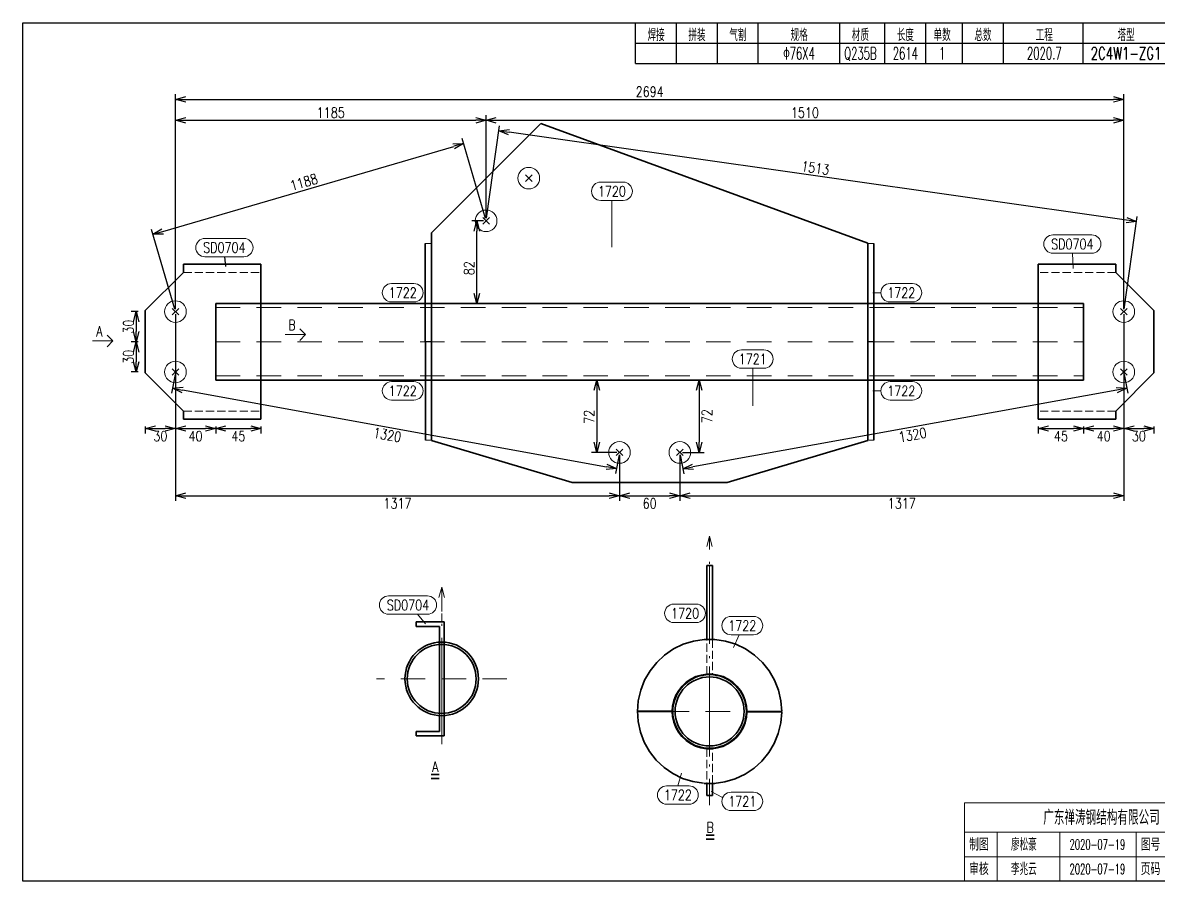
# Model space of a CAD drawing. Extents: x 154981 to 165753, y -86801 to -82885.
# Drawn here: x 159560.1 to 159838, y -83946.7 to -83736.7 of the extents above; entities that cross this region are included whole.
import ezdxf
from ezdxf.enums import TextEntityAlignment as Align

# ---------------------------------------------------------------- set-up
doc = ezdxf.new("R2010")
doc.units = 0
doc.header["$MEASUREMENT"] = 0
for name, pattern in [('虚线', [2.75, 2, -0.75]), ('长一点画线', [16.5, 10, -3, 0.5, -3]), ('长虚线', [10, 6, -4])]:
    doc.linetypes.add(name, pattern=pattern)
doc.layers.get('0').update_dxf_attribs({"linetype": 'CONTINUOUS', "lineweight": 25})
doc.layers.get('Defpoints').update_dxf_attribs({"linetype": 'CONTINUOUS'})
doc.layers.add('4', color=7, linetype='CONTINUOUS', lineweight=25)
doc.layers.add('5', color=7, linetype='CONTINUOUS', lineweight=25)
doc.styles.add('DimFont', font='simplex.shx', dxfattribs={"width": 0.8, "bigfont": 'gbhzfs.shx'})
doc.styles.get("Standard").update_dxf_attribs({"font": 'simplex.shx', "width": 0.7, "height": 3, "bigfont": 'gbhzfs.shx'})
doc.dimstyles.new('DHDxfDimStyleOpen30', dxfattribs={"dimtxt": 2.5, "dimasz": 2.5, "dimexe": 1.25, "dimexo": 0.625, "dimtad": 2, "dimtxsty": 'DimFont', "dimblk": 'OPEN30', "dimblk1": 'OPEN30', "dimblk2": 'OPEN30', "dimcen": 2.5, "dimadec": 0, "dimazin": 0, "dimtfac": 1, "dimtmove": 0, "dimatfit": 3, "dimfxl": 0, "dimarcsym": 0})

# ---------------------------------------------------------------- blocks, each defined once
blk = doc.blocks.new('_OPEN30')
at = {"color": 0, "linetype": 'ByBlock', "lineweight": -2}
for p, q in [((-1, 0.27), (0, 0)), ((0, 0), (-1, -0.27)), ((0, 0), (-1, 0))]:
    blk.add_line(p, q, dxfattribs=at)
blk = doc.blocks.new('*D800')
at = {"layer": '5', "color": 3, "linetype": 'Continuous', "lineweight": -2}
for p, q in [((159590.12, -83835.41), (159590.12, -83837.16)), ((159597.5, -83835.41), (159597.5, -83837.16)), ((159592.62, -83835.91), (159595, -83835.91))]:
    blk.add_line(p, q, dxfattribs=at)
at = {"layer": 'Defpoints', "color": 0, "linetype": 'Continuous'}
for p in [(159590.12, -83834.79), (159597.5, -83834.79), (159597.5, -83835.91)]:
    blk.add_point(p, dxfattribs=at)
at = {"layer": '5', "color": 3, "linetype": 'Continuous', "lineweight": -2, "xscale": 2.5, "yscale": 2.5, "zscale": 2.5, "rotation": 180}
blk.add_blockref('_OPEN30', (159590.12, -83835.91), dxfattribs=at)
at = {"layer": '5', "color": 3, "linetype": 'Continuous', "lineweight": -2, "xscale": 2.5, "yscale": 2.5, "zscale": 2.5}
blk.add_blockref('_OPEN30', (159597.5, -83835.91), dxfattribs=at)
at = {"layer": '5', "color": 6, "linetype": 'Continuous', "lineweight": 18, "insert": (159593.81, -83837.79), "char_height": 2.5, "attachment_point": 5, "line_spacing_factor": 0.6, "style": 'DimFont'}
blk.add_mtext('30', dxfattribs=at)
blk = doc.blocks.new('*D799')
at = {"layer": '5', "color": 3, "linetype": 'Continuous', "lineweight": -2}
for p, q in [((159597.5, -83835.41), (159597.5, -83837.16)), ((159607.34, -83835.41), (159607.34, -83837.16)), ((159600, -83835.91), (159604.84, -83835.91))]:
    blk.add_line(p, q, dxfattribs=at)
at = {"layer": 'Defpoints', "color": 0, "linetype": 'Continuous'}
for p in [(159597.5, -83834.79), (159607.34, -83834.79), (159607.34, -83835.91)]:
    blk.add_point(p, dxfattribs=at)
at = {"layer": '5', "color": 3, "linetype": 'Continuous', "lineweight": -2, "xscale": 2.5, "yscale": 2.5, "zscale": 2.5, "rotation": 180}
blk.add_blockref('_OPEN30', (159597.5, -83835.91), dxfattribs=at)
at = {"layer": '5', "color": 3, "linetype": 'Continuous', "lineweight": -2, "xscale": 2.5, "yscale": 2.5, "zscale": 2.5}
blk.add_blockref('_OPEN30', (159607.34, -83835.91), dxfattribs=at)
at = {"layer": '5', "color": 6, "linetype": 'Continuous', "lineweight": 18, "insert": (159602.42, -83837.79), "char_height": 2.5, "attachment_point": 5, "line_spacing_factor": 0.6, "style": 'DimFont'}
blk.add_mtext('40', dxfattribs=at)
blk = doc.blocks.new('*D798')
at = {"layer": '5', "color": 3, "linetype": 'Continuous', "lineweight": -2}
for p, q in [((159607.34, -83835.41), (159607.34, -83837.16)), ((159618.42, -83835.41), (159618.42, -83837.16)), ((159609.84, -83835.91), (159615.92, -83835.91))]:
    blk.add_line(p, q, dxfattribs=at)
at = {"layer": 'Defpoints', "color": 0, "linetype": 'Continuous'}
for p in [(159607.34, -83834.79), (159618.42, -83834.79), (159618.42, -83835.91)]:
    blk.add_point(p, dxfattribs=at)
at = {"layer": '5', "color": 3, "linetype": 'Continuous', "lineweight": -2, "xscale": 2.5, "yscale": 2.5, "zscale": 2.5, "rotation": 180}
blk.add_blockref('_OPEN30', (159607.34, -83835.91), dxfattribs=at)
at = {"layer": '5', "color": 3, "linetype": 'Continuous', "lineweight": -2, "xscale": 2.5, "yscale": 2.5, "zscale": 2.5}
blk.add_blockref('_OPEN30', (159618.42, -83835.91), dxfattribs=at)
at = {"layer": '5', "color": 6, "linetype": 'Continuous', "lineweight": 18, "insert": (159612.88, -83837.79), "char_height": 2.5, "attachment_point": 5, "line_spacing_factor": 0.6, "style": 'DimFont'}
blk.add_mtext('45', dxfattribs=at)
blk = doc.blocks.new('*D797')
at = {"layer": '5', "color": 3, "linetype": 'Continuous', "lineweight": -2}
for p, q in [((159588.37, -83807.33), (159586.62, -83807.33)), ((159587.87, -83809.83), (159587.87, -83812.21)), ((159588.37, -83814.71), (159586.62, -83814.71))]:
    blk.add_line(p, q, dxfattribs=at)
at = {"layer": 'Defpoints', "color": 0, "linetype": 'Continuous'}
for p in [(159588.99, -83807.33), (159587.87, -83814.71), (159588.99, -83814.71)]:
    blk.add_point(p, dxfattribs=at)
at = {"layer": '5', "color": 3, "linetype": 'Continuous', "lineweight": -2, "xscale": 2.5, "yscale": 2.5, "zscale": 2.5}
for p, rotation in [((159587.87, -83807.33), 90), ((159587.87, -83814.71), 270)]:
    blk.add_blockref('_OPEN30', p, dxfattribs=dict(at, rotation=rotation))
at = {"layer": '5', "color": 6, "linetype": 'Continuous', "lineweight": 18, "insert": (159585.99, -83811.02), "char_height": 2.5, "attachment_point": 5, "rotation": 90, "line_spacing_factor": 0.6, "style": 'DimFont'}
blk.add_mtext('30', dxfattribs=at)
blk = doc.blocks.new('*D796')
at = {"layer": '5', "color": 3, "linetype": 'Continuous', "lineweight": -2}
for p, q in [((159588.37, -83814.71), (159586.62, -83814.71)), ((159587.87, -83817.21), (159587.87, -83819.59)), ((159588.37, -83822.09), (159586.62, -83822.09))]:
    blk.add_line(p, q, dxfattribs=at)
at = {"layer": 'Defpoints', "color": 0, "linetype": 'Continuous'}
for p in [(159588.99, -83814.71), (159587.87, -83822.09), (159588.99, -83822.09)]:
    blk.add_point(p, dxfattribs=at)
at = {"layer": '5', "color": 3, "linetype": 'Continuous', "lineweight": -2, "xscale": 2.5, "yscale": 2.5, "zscale": 2.5}
for p, rotation in [((159587.87, -83814.71), 90), ((159587.87, -83822.09), 270)]:
    blk.add_blockref('_OPEN30', p, dxfattribs=dict(at, rotation=rotation))
at = {"layer": '5', "color": 6, "linetype": 'Continuous', "lineweight": 18, "insert": (159585.99, -83818.4), "char_height": 2.5, "attachment_point": 5, "rotation": 90, "line_spacing_factor": 0.6, "style": 'DimFont'}
blk.add_mtext('30', dxfattribs=at)
blk = doc.blocks.new('*D795')
at = {"layer": '5', "color": 3, "linetype": 'Continuous', "lineweight": -2}
for p, q in [((159808.65, -83835.41), (159808.65, -83837.16)), ((159819.73, -83835.41), (159819.73, -83837.16)), ((159811.15, -83835.91), (159817.23, -83835.91))]:
    blk.add_line(p, q, dxfattribs=at)
at = {"layer": 'Defpoints', "color": 0, "linetype": 'Continuous'}
for p in [(159808.65, -83834.79), (159819.73, -83834.79), (159819.73, -83835.91)]:
    blk.add_point(p, dxfattribs=at)
at = {"layer": '5', "color": 3, "linetype": 'Continuous', "lineweight": -2, "xscale": 2.5, "yscale": 2.5, "zscale": 2.5, "rotation": 180}
blk.add_blockref('_OPEN30', (159808.65, -83835.91), dxfattribs=at)
at = {"layer": '5', "color": 3, "linetype": 'Continuous', "lineweight": -2, "xscale": 2.5, "yscale": 2.5, "zscale": 2.5}
blk.add_blockref('_OPEN30', (159819.73, -83835.91), dxfattribs=at)
at = {"layer": '5', "color": 6, "linetype": 'Continuous', "lineweight": 18, "insert": (159814.19, -83837.79), "char_height": 2.5, "attachment_point": 5, "line_spacing_factor": 0.6, "style": 'DimFont'}
blk.add_mtext('45', dxfattribs=at)
blk = doc.blocks.new('*D794')
at = {"layer": '5', "color": 3, "linetype": 'Continuous', "lineweight": -2}
for p, q in [((159819.73, -83835.41), (159819.73, -83837.16)), ((159829.57, -83835.41), (159829.57, -83837.16)), ((159822.23, -83835.91), (159827.07, -83835.91))]:
    blk.add_line(p, q, dxfattribs=at)
at = {"layer": 'Defpoints', "color": 0, "linetype": 'Continuous'}
for p in [(159819.73, -83834.79), (159829.57, -83834.79), (159829.57, -83835.91)]:
    blk.add_point(p, dxfattribs=at)
at = {"layer": '5', "color": 3, "linetype": 'Continuous', "lineweight": -2, "xscale": 2.5, "yscale": 2.5, "zscale": 2.5, "rotation": 180}
blk.add_blockref('_OPEN30', (159819.73, -83835.91), dxfattribs=at)
at = {"layer": '5', "color": 3, "linetype": 'Continuous', "lineweight": -2, "xscale": 2.5, "yscale": 2.5, "zscale": 2.5}
blk.add_blockref('_OPEN30', (159829.57, -83835.91), dxfattribs=at)
at = {"layer": '5', "color": 6, "linetype": 'Continuous', "lineweight": 18, "insert": (159824.65, -83837.79), "char_height": 2.5, "attachment_point": 5, "line_spacing_factor": 0.6, "style": 'DimFont'}
blk.add_mtext('40', dxfattribs=at)
blk = doc.blocks.new('*D793')
at = {"layer": '5', "color": 3, "linetype": 'Continuous', "lineweight": -2}
for p, q in [((159829.57, -83835.41), (159829.57, -83837.16)), ((159836.95, -83835.41), (159836.95, -83837.16)), ((159832.07, -83835.91), (159834.45, -83835.91))]:
    blk.add_line(p, q, dxfattribs=at)
at = {"layer": 'Defpoints', "color": 0, "linetype": 'Continuous'}
for p in [(159829.57, -83834.79), (159836.95, -83834.79), (159836.95, -83835.91)]:
    blk.add_point(p, dxfattribs=at)
at = {"layer": '5', "color": 3, "linetype": 'Continuous', "lineweight": -2, "xscale": 2.5, "yscale": 2.5, "zscale": 2.5, "rotation": 180}
blk.add_blockref('_OPEN30', (159829.57, -83835.91), dxfattribs=at)
at = {"layer": '5', "color": 3, "linetype": 'Continuous', "lineweight": -2, "xscale": 2.5, "yscale": 2.5, "zscale": 2.5}
blk.add_blockref('_OPEN30', (159836.95, -83835.91), dxfattribs=at)
at = {"layer": '5', "color": 6, "linetype": 'Continuous', "lineweight": 18, "insert": (159833.26, -83837.79), "char_height": 2.5, "attachment_point": 5, "line_spacing_factor": 0.6, "style": 'DimFont'}
blk.add_mtext('30', dxfattribs=at)
blk = doc.blocks.new('板孔21.5')
at = {"layer": '5', "color": 7, "linetype": 'Continuous', "lineweight": 13}
for p, q in [((-0.3, -0.3), (0.3, 0.3)), ((0.3, -0.3), (-0.3, 0.3))]:
    blk.add_line(p, q, dxfattribs=at)
blk.add_circle((0, 0), 1, dxfattribs=at)
blk = doc.blocks.new('*D790')
at = {"layer": '5', "color": 3, "linetype": 'Continuous', "lineweight": -2}
for p, q in [((159597.39, -83822.71), (159596.56, -83827.29)), ((159599.24, -83826.5), (159702.98, -83845.29)), ((159706.05, -83842.38), (159705.22, -83846.96))]:
    blk.add_line(p, q, dxfattribs=at)
at = {"layer": 'Defpoints', "color": 0, "linetype": 'Continuous'}
for p in [(159597.5, -83822.09), (159706.16, -83841.77), (159705.44, -83845.73)]:
    blk.add_point(p, dxfattribs=at)
at = {"layer": '5', "color": 3, "linetype": 'Continuous', "lineweight": -2, "xscale": 2.5, "yscale": 2.5, "zscale": 2.5}
for p, rotation in [((159596.78, -83826.06), 169.7360520854363), ((159705.44, -83845.73), 349.7360520854363)]:
    blk.add_blockref('_OPEN30', p, dxfattribs=dict(at, rotation=rotation))
at = {"layer": '5', "color": 6, "linetype": 'Continuous', "lineweight": 18, "insert": (159649.34, -83837.48), "char_height": 2.5, "attachment_point": 5, "rotation": 349.7361, "line_spacing_factor": 0.6, "style": 'DimFont'}
blk.add_mtext('1320', dxfattribs=at)
blk = doc.blocks.new('*D789')
at = {"layer": '5', "color": 3, "linetype": 'Continuous', "lineweight": -2}
for p, q in [((159829.68, -83822.71), (159830.52, -83827.31)), ((159827.83, -83826.53), (159724.11, -83845.32)), ((159721.04, -83842.38), (159721.87, -83846.99))]:
    blk.add_line(p, q, dxfattribs=at)
at = {"layer": 'Defpoints', "color": 0, "linetype": 'Continuous'}
for p in [(159829.57, -83822.09), (159720.93, -83841.77), (159721.65, -83845.76)]:
    blk.add_point(p, dxfattribs=at)
at = {"layer": '5', "color": 3, "linetype": 'Continuous', "lineweight": -2, "xscale": 2.5, "yscale": 2.5, "zscale": 2.5}
for p, rotation in [((159830.29, -83826.08), 10.26556684372158), ((159721.65, -83845.76), 190.2655668437216)]:
    blk.add_blockref('_OPEN30', p, dxfattribs=dict(at, rotation=rotation))
at = {"layer": '5', "color": 6, "linetype": 'Continuous', "lineweight": 18, "insert": (159777.89, -83837.48), "char_height": 2.5, "attachment_point": 5, "rotation": 10.2656, "line_spacing_factor": 0.6, "style": 'DimFont'}
blk.add_mtext('1320', dxfattribs=at)
blk = doc.blocks.new('*D788')
at = {"layer": '5', "color": 3, "linetype": 'Continuous', "lineweight": -2}
for p, q in [((159673.34, -83784.53), (159667.64, -83765.01)), ((159594.37, -83787.7), (159665.59, -83766.91)), ((159597.32, -83806.73), (159591.62, -83787.21))]:
    blk.add_line(p, q, dxfattribs=at)
at = {"layer": 'Defpoints', "color": 0, "linetype": 'Continuous'}
for p in [(159667.99, -83766.2), (159673.52, -83785.13), (159597.5, -83807.33)]:
    blk.add_point(p, dxfattribs=at)
at = {"layer": '5', "color": 3, "linetype": 'Continuous', "lineweight": -2, "xscale": 2.5, "yscale": 2.5, "zscale": 2.5}
for p, rotation in [((159667.99, -83766.2), 16.27973343343106), ((159591.97, -83788.41), 196.2797334334311)]:
    blk.add_blockref('_OPEN30', p, dxfattribs=dict(at, rotation=rotation))
at = {"layer": '5', "color": 6, "linetype": 'Continuous', "lineweight": 18, "insert": (159628.92, -83775.66), "char_height": 2.5, "attachment_point": 5, "rotation": 16.2797, "line_spacing_factor": 0.6, "style": 'DimFont'}
blk.add_mtext('1188', dxfattribs=at)
blk = doc.blocks.new('*D787')
at = {"layer": '5', "color": 3, "linetype": 'Continuous', "lineweight": -2}
for p, q in [((159673.61, -83784.51), (159676.83, -83761.85)), ((159830.23, -83784.94), (159679.13, -83763.44)), ((159829.66, -83806.71), (159832.88, -83784.05))]:
    blk.add_line(p, q, dxfattribs=at)
at = {"layer": 'Defpoints', "color": 0, "linetype": 'Continuous'}
for p in [(159676.65, -83763.09), (159673.52, -83785.13), (159829.57, -83807.33)]:
    blk.add_point(p, dxfattribs=at)
at = {"layer": '5', "color": 3, "linetype": 'Continuous', "lineweight": -2, "xscale": 2.5, "yscale": 2.5, "zscale": 2.5}
for p, rotation in [((159676.65, -83763.09), 171.9032247330005), ((159832.71, -83785.29), 351.9032247330005)]:
    blk.add_blockref('_OPEN30', p, dxfattribs=dict(at, rotation=rotation))
at = {"layer": '5', "color": 6, "linetype": 'Continuous', "lineweight": 18, "insert": (159754.09, -83772.21), "char_height": 2.5, "attachment_point": 5, "rotation": 351.9032, "line_spacing_factor": 0.6, "style": 'DimFont'}
blk.add_mtext('1513', dxfattribs=at)
blk = doc.blocks.new('*D786')
at = {"layer": '5', "color": 3, "linetype": 'Continuous', "lineweight": -2}
for p, q in [((159705.54, -83824.06), (159699.35, -83824.06)), ((159700.6, -83826.56), (159700.6, -83839.27)), ((159705.54, -83841.77), (159699.35, -83841.77))]:
    blk.add_line(p, q, dxfattribs=at)
at = {"layer": 'Defpoints', "color": 0, "linetype": 'Continuous'}
for p in [(159706.16, -83824.06), (159700.6, -83841.77), (159706.16, -83841.77)]:
    blk.add_point(p, dxfattribs=at)
at = {"layer": '5', "color": 3, "linetype": 'Continuous', "lineweight": -2, "xscale": 2.5, "yscale": 2.5, "zscale": 2.5}
for p, rotation in [((159700.6, -83824.06), 90), ((159700.6, -83841.77), 270)]:
    blk.add_blockref('_OPEN30', p, dxfattribs=dict(at, rotation=rotation))
at = {"layer": '5', "color": 6, "linetype": 'Continuous', "lineweight": 18, "insert": (159698.73, -83833.05), "char_height": 2.5, "attachment_point": 5, "rotation": 90, "line_spacing_factor": 0.6, "style": 'DimFont'}
blk.add_mtext('72', dxfattribs=at)
blk = doc.blocks.new('*D785')
at = {"layer": '5', "color": 3, "linetype": 'Continuous', "lineweight": -2}
for p, q in [((159721.55, -83824.06), (159726.92, -83824.06)), ((159725.67, -83826.56), (159725.67, -83839.27)), ((159721.55, -83841.77), (159726.92, -83841.77))]:
    blk.add_line(p, q, dxfattribs=at)
at = {"layer": 'Defpoints', "color": 0, "linetype": 'Continuous'}
for p in [(159720.93, -83824.06), (159720.93, -83841.77), (159725.67, -83841.77)]:
    blk.add_point(p, dxfattribs=at)
at = {"layer": '5', "color": 3, "linetype": 'Continuous', "lineweight": -2, "xscale": 2.5, "yscale": 2.5, "zscale": 2.5}
for p, rotation in [((159725.67, -83824.06), 90), ((159725.67, -83841.77), 270)]:
    blk.add_blockref('_OPEN30', p, dxfattribs=dict(at, rotation=rotation))
at = {"layer": '5', "color": 6, "linetype": 'Continuous', "lineweight": 18, "insert": (159727.55, -83832.89), "char_height": 2.5, "attachment_point": 5, "rotation": 90, "line_spacing_factor": 0.6, "style": 'DimFont'}
blk.add_mtext('72', dxfattribs=at)
blk = doc.blocks.new('*D784')
at = {"layer": '5', "color": 3, "linetype": 'Continuous', "lineweight": -2}
for p, q in [((159672.89, -83785.13), (159669.99, -83785.13)), ((159671.24, -83802.86), (159671.24, -83787.63)), ((159672.89, -83805.36), (159669.99, -83805.36))]:
    blk.add_line(p, q, dxfattribs=at)
at = {"layer": 'Defpoints', "color": 0, "linetype": 'Continuous'}
for p in [(159671.24, -83785.13), (159673.52, -83785.13), (159673.52, -83805.36)]:
    blk.add_point(p, dxfattribs=at)
at = {"layer": '5', "color": 3, "linetype": 'Continuous', "lineweight": -2, "xscale": 2.5, "yscale": 2.5, "zscale": 2.5}
for p, rotation in [((159671.24, -83785.13), 90), ((159671.24, -83805.36), 270)]:
    blk.add_blockref('_OPEN30', p, dxfattribs=dict(at, rotation=rotation))
at = {"layer": '5', "color": 6, "linetype": 'Continuous', "lineweight": 18, "insert": (159669.37, -83796.71), "char_height": 2.5, "attachment_point": 5, "rotation": 90, "line_spacing_factor": 0.6, "style": 'DimFont'}
blk.add_mtext('82', dxfattribs=at)
blk = doc.blocks.new('*D783')
at = {"layer": '5', "color": 3, "linetype": 'Continuous', "lineweight": -2}
for p, q in [((159597.5, -83806.7), (159597.5, -83754.16)), ((159829.57, -83806.7), (159829.57, -83754.16)), ((159600, -83755.41), (159827.07, -83755.41))]:
    blk.add_line(p, q, dxfattribs=at)
at = {"layer": 'Defpoints', "color": 0, "linetype": 'Continuous'}
for p in [(159829.57, -83755.41), (159597.5, -83807.33), (159829.57, -83807.33)]:
    blk.add_point(p, dxfattribs=at)
at = {"layer": '5', "color": 3, "linetype": 'Continuous', "lineweight": -2, "xscale": 2.5, "yscale": 2.5, "zscale": 2.5, "rotation": 180}
blk.add_blockref('_OPEN30', (159597.5, -83755.41), dxfattribs=at)
at = {"layer": '5', "color": 3, "linetype": 'Continuous', "lineweight": -2, "xscale": 2.5, "yscale": 2.5, "zscale": 2.5}
blk.add_blockref('_OPEN30', (159829.57, -83755.41), dxfattribs=at)
at = {"layer": '5', "color": 6, "linetype": 'Continuous', "lineweight": 18, "insert": (159713.54, -83753.54), "char_height": 2.5, "attachment_point": 5, "line_spacing_factor": 0.6, "style": 'DimFont'}
blk.add_mtext('2694', dxfattribs=at)
blk = doc.blocks.new('*D782')
at = {"layer": '5', "color": 3, "linetype": 'Continuous', "lineweight": -2}
for p, q in [((159597.5, -83807.95), (159597.5, -83853.61)), ((159706.16, -83842.39), (159706.16, -83853.61)), ((159600, -83852.36), (159703.66, -83852.36))]:
    blk.add_line(p, q, dxfattribs=at)
at = {"layer": 'Defpoints', "color": 0, "linetype": 'Continuous'}
for p in [(159597.5, -83807.33), (159706.16, -83841.77), (159706.16, -83852.36)]:
    blk.add_point(p, dxfattribs=at)
at = {"layer": '5', "color": 3, "linetype": 'Continuous', "lineweight": -2, "xscale": 2.5, "yscale": 2.5, "zscale": 2.5, "rotation": 180}
blk.add_blockref('_OPEN30', (159597.5, -83852.36), dxfattribs=at)
at = {"layer": '5', "color": 3, "linetype": 'Continuous', "lineweight": -2, "xscale": 2.5, "yscale": 2.5, "zscale": 2.5}
blk.add_blockref('_OPEN30', (159706.16, -83852.36), dxfattribs=at)
at = {"layer": '5', "color": 6, "linetype": 'Continuous', "lineweight": 18, "insert": (159651.83, -83854.24), "char_height": 2.5, "attachment_point": 5, "line_spacing_factor": 0.6, "style": 'DimFont'}
blk.add_mtext('1317', dxfattribs=at)
blk = doc.blocks.new('*D781')
at = {"layer": '5', "color": 3, "linetype": 'Continuous', "lineweight": -2}
for p, q in [((159706.16, -83842.39), (159706.16, -83853.61)), ((159720.93, -83842.39), (159720.93, -83853.61)), ((159708.66, -83852.36), (159718.43, -83852.36))]:
    blk.add_line(p, q, dxfattribs=at)
at = {"layer": 'Defpoints', "color": 0, "linetype": 'Continuous'}
for p in [(159706.16, -83841.77), (159720.93, -83841.77), (159720.93, -83852.36)]:
    blk.add_point(p, dxfattribs=at)
at = {"layer": '5', "color": 3, "linetype": 'Continuous', "lineweight": -2, "xscale": 2.5, "yscale": 2.5, "zscale": 2.5, "rotation": 180}
blk.add_blockref('_OPEN30', (159706.16, -83852.36), dxfattribs=at)
at = {"layer": '5', "color": 3, "linetype": 'Continuous', "lineweight": -2, "xscale": 2.5, "yscale": 2.5, "zscale": 2.5}
blk.add_blockref('_OPEN30', (159720.93, -83852.36), dxfattribs=at)
at = {"layer": '5', "color": 6, "linetype": 'Continuous', "lineweight": 18, "insert": (159713.54, -83854.24), "char_height": 2.5, "attachment_point": 5, "line_spacing_factor": 0.6, "style": 'DimFont'}
blk.add_mtext('60', dxfattribs=at)
blk = doc.blocks.new('*D780')
at = {"layer": '5', "color": 3, "linetype": 'Continuous', "lineweight": -2}
for p, q in [((159829.57, -83807.95), (159829.57, -83853.61)), ((159720.93, -83842.39), (159720.93, -83853.61)), ((159723.43, -83852.36), (159827.07, -83852.36))]:
    blk.add_line(p, q, dxfattribs=at)
at = {"layer": 'Defpoints', "color": 0, "linetype": 'Continuous'}
for p in [(159829.57, -83807.33), (159720.93, -83841.77), (159829.57, -83852.36)]:
    blk.add_point(p, dxfattribs=at)
at = {"layer": '5', "color": 3, "linetype": 'Continuous', "lineweight": -2, "xscale": 2.5, "yscale": 2.5, "zscale": 2.5, "rotation": 180}
blk.add_blockref('_OPEN30', (159720.93, -83852.36), dxfattribs=at)
at = {"layer": '5', "color": 3, "linetype": 'Continuous', "lineweight": -2, "xscale": 2.5, "yscale": 2.5, "zscale": 2.5}
blk.add_blockref('_OPEN30', (159829.57, -83852.36), dxfattribs=at)
at = {"layer": '5', "color": 6, "linetype": 'Continuous', "lineweight": 18, "insert": (159775.25, -83854.24), "char_height": 2.5, "attachment_point": 5, "line_spacing_factor": 0.6, "style": 'DimFont'}
blk.add_mtext('1317', dxfattribs=at)
blk = doc.blocks.new('*D779')
at = {"layer": '5', "color": 3, "linetype": 'Continuous', "lineweight": -2}
for p, q in [((159597.5, -83806.7), (159597.5, -83759.29)), ((159600, -83760.54), (159671.02, -83760.54)), ((159673.52, -83784.5), (159673.52, -83759.29))]:
    blk.add_line(p, q, dxfattribs=at)
at = {"layer": 'Defpoints', "color": 0, "linetype": 'Continuous'}
for p in [(159673.52, -83760.54), (159673.52, -83785.13), (159597.5, -83807.33)]:
    blk.add_point(p, dxfattribs=at)
at = {"layer": '5', "color": 3, "linetype": 'Continuous', "lineweight": -2, "xscale": 2.5, "yscale": 2.5, "zscale": 2.5, "rotation": 180}
blk.add_blockref('_OPEN30', (159597.5, -83760.54), dxfattribs=at)
at = {"layer": '5', "color": 3, "linetype": 'Continuous', "lineweight": -2, "xscale": 2.5, "yscale": 2.5, "zscale": 2.5}
blk.add_blockref('_OPEN30', (159673.52, -83760.54), dxfattribs=at)
at = {"layer": '5', "color": 6, "linetype": 'Continuous', "lineweight": 18, "insert": (159635.51, -83758.66), "char_height": 2.5, "attachment_point": 5, "line_spacing_factor": 0.6, "style": 'DimFont'}
blk.add_mtext('1185', dxfattribs=at)
blk = doc.blocks.new('*D778')
at = {"layer": '5', "color": 3, "linetype": 'Continuous', "lineweight": -2}
for p, q in [((159673.52, -83784.5), (159673.52, -83759.29)), ((159676.02, -83760.54), (159827.07, -83760.54)), ((159829.57, -83806.7), (159829.57, -83759.29))]:
    blk.add_line(p, q, dxfattribs=at)
at = {"layer": 'Defpoints', "color": 0, "linetype": 'Continuous'}
for p in [(159829.57, -83760.54), (159673.52, -83785.13), (159829.57, -83807.33)]:
    blk.add_point(p, dxfattribs=at)
at = {"layer": '5', "color": 3, "linetype": 'Continuous', "lineweight": -2, "xscale": 2.5, "yscale": 2.5, "zscale": 2.5, "rotation": 180}
blk.add_blockref('_OPEN30', (159673.52, -83760.54), dxfattribs=at)
at = {"layer": '5', "color": 3, "linetype": 'Continuous', "lineweight": -2, "xscale": 2.5, "yscale": 2.5, "zscale": 2.5}
blk.add_blockref('_OPEN30', (159829.57, -83760.54), dxfattribs=at)
at = {"layer": '5', "color": 6, "linetype": 'Continuous', "lineweight": 18, "insert": (159751.54, -83758.66), "char_height": 2.5, "attachment_point": 5, "line_spacing_factor": 0.6, "style": 'DimFont'}
blk.add_mtext('1510', dxfattribs=at)
blk = doc.blocks.new('CTDHK')
at = {"color": 0, "linetype": 'Continuous'}
for p, q in [((0, 210), (297, 210)), ((0, 0), (0, 210)), ((297, 210), (297, 0)), ((297, 0), (0, 0))]:
    blk.add_line(p, q, dxfattribs=at)

msp = doc.modelspace()

# ---------------------------------------------------------------- linework, layer by layer
at = {"color": 3, "linetype": 'Continuous'}
msp.add_line((159609.45853, -83793.92924), (159609.75359, -83796.31056), dxfattribs=at)
at = {"layer": '4', "color": 1, "linetype": 'Continuous', "lineweight": 25}
for p, q in [((159710.11666, -83746.66733), (159710.11666, -83736.66733)), ((159720.11666, -83746.66733), (159720.11666, -83736.66733)), ((159730.11666, -83746.66733), (159730.11666, -83736.66733)), ((159740.11666, -83746.66733), (159740.11666, -83736.66733)), ((159760.11666, -83746.66733), (159760.11666, -83736.66733)), ((159771.11666, -83746.66733), (159771.11666, -83736.66733)), ((159781.11666, -83746.66733), (159781.11666, -83736.66733)), ((159790.11666, -83746.66733), (159790.11666, -83736.66733)), ((159800.11666, -83746.66733), (159800.11666, -83736.66733)), ((159819.61666, -83746.66733), (159819.61666, -83736.66733)), ((159710.11666, -83741.66733), (159857.11666, -83741.66733)), ((159710.11666, -83746.66733), (159857.11666, -83746.66733))]:
    msp.add_line(p, q, dxfattribs=at)
at = {"layer": '4', "color": 1, "linetype": 'Continuous', "lineweight": 18}
for p, q in [((159790.61666, -83927.46733), (159857.11666, -83927.46733)), ((159790.61666, -83946.66733), (159790.61666, -83927.46733)), ((159790.61666, -83934.66733), (159857.11666, -83934.66733)), ((159798.61666, -83946.66733), (159798.61666, -83934.66733)), ((159813.91666, -83946.66733), (159813.91666, -83934.66733)), ((159832.61666, -83946.66733), (159832.61666, -83934.66733)), ((159790.61666, -83940.66733), (159857.11666, -83940.66733))]:
    msp.add_line(p, q, dxfattribs=at)
msp.add_lwpolyline([(159560.11666, -83736.66733), (159560.11666, -83946.66733), (159857.11666, -83946.66733), (159857.11666, -83736.66733)], close=True, dxfattribs=at)
at = {"layer": '5', "color": 7, "linetype": 'Continuous', "lineweight": 35}
for p, q in [((159660.11957, -83788.08506), (159686.91876, -83761.28586)), ((159686.91876, -83761.28586), (159766.94817, -83790.59219)), ((159660.11957, -83805.35833), (159660.11957, -83788.08506)), ((159658.64295, -83790.65962), (159658.64295, -83814.71023)), ((159660.11957, -83814.71023), (159660.11957, -83790.65962)), ((159766.94817, -83790.59219), (159766.94817, -83805.35833)), ((159766.94817, -83814.71023), (159766.94817, -83790.65962)), ((159768.42478, -83790.65962), (159768.42478, -83814.71023)), ((159599.46856, -83797.72916), (159599.46856, -83795.76034)), ((159599.46856, -83795.76034), (159618.41845, -83795.76034)), ((159618.41845, -83795.76034), (159618.41845, -83833.66012)), ((159808.6519, -83833.66012), (159808.6519, -83795.76034)), ((159808.6519, -83795.76034), (159827.60179, -83795.76034)), ((159827.60179, -83795.76034), (159827.60179, -83797.72916)), ((159590.11666, -83807.08105), (159599.46856, -83797.72916)), ((159827.60179, -83797.72916), (159836.95369, -83807.08105)), ((159590.11666, -83822.3394), (159590.11666, -83807.08105)), ((159607.34384, -83824.06212), (159607.34384, -83805.35833)), ((159607.34384, -83805.35833), (159819.72651, -83805.35833)), ((159766.94817, -83805.35833), (159660.11957, -83805.35833)), ((159819.72651, -83805.35833), (159819.72651, -83824.06212)), ((159836.95369, -83807.08105), (159836.95369, -83822.3394)), ((159658.66308, -83814.60749), (159658.66308, -83838.73958)), ((159660.13969, -83838.73958), (159660.13969, -83814.60749)), ((159766.94817, -83838.77918), (159766.94817, -83814.60749)), ((159768.42478, -83814.60749), (159768.42478, -83838.77918)), ((159599.46856, -83831.6913), (159590.11666, -83822.3394)), ((159819.72651, -83824.06212), (159607.34384, -83824.06212)), ((159660.13969, -83824.06212), (159766.94817, -83824.06212)), ((159660.13969, -83838.82681), (159660.13969, -83824.06212)), ((159766.94817, -83824.06212), (159766.94817, -83838.82681)), ((159836.95369, -83822.3394), (159827.60179, -83831.6913)), ((159599.46856, -83833.66012), (159599.46856, -83831.6913)), ((159827.60179, -83831.6913), (159827.60179, -83833.66012)), ((159618.41845, -83833.66012), (159599.46856, -83833.66012)), ((159827.60179, -83833.66012), (159808.6519, -83833.66012)), ((159694.59404, -83849.15238), (159660.13969, -83838.82681)), ((159766.94817, -83838.82681), (159732.49382, -83849.15238)), ((159732.49382, -83849.15238), (159694.59404, -83849.15238)), ((159727.49804, -83887.53001), (159727.49804, -83869.44806)), ((159727.49804, -83869.44806), (159728.91536, -83869.44806)), ((159728.91536, -83869.44806), (159728.91536, -83887.53001)), ((159656.4166, -83883.20576), (159663.21975, -83883.20576)), ((159656.4166, -83884.33962), (159656.4166, -83883.20576)), ((159662.0859, -83884.33962), (159656.4166, -83884.33962)), ((159662.0859, -83909.99317), (159662.0859, -83884.33962)), ((159663.21975, -83883.20576), (159663.21975, -83911.12702)), ((159721.76001, -83888.70044), (159724.28017, -83887.92308)), ((159724.28017, -83887.92308), (159726.88804, -83887.53001)), ((159726.88804, -83887.53001), (159729.52536, -83887.53001)), ((159729.52536, -83887.53001), (159732.13323, -83887.92308)), ((159732.13323, -83887.92308), (159734.65339, -83888.70044)), ((159717.2048, -83891.33039), (159719.38386, -83889.84474)), ((159719.38386, -83889.84474), (159721.76001, -83888.70044)), ((159734.65339, -83888.70044), (159737.02953, -83889.84474)), ((159737.02953, -83889.84474), (159739.20859, -83891.33039)), ((159713.62716, -83895.18617), (159715.27151, -83893.12423)), ((159715.27151, -83893.12423), (159717.2048, -83891.33039)), ((159739.20859, -83891.33039), (159741.14189, -83893.12423)), ((159741.14189, -83893.12423), (159742.78623, -83895.18617)), ((159712.3085, -83897.47016), (159713.62716, -83895.18617)), ((159724.86685, -83896.61654), (159723.63583, -83897.20936)), ((159726.17247, -83896.2138), (159724.86685, -83896.61654)), ((159727.52354, -83896.01016), (159726.17247, -83896.2138)), ((159727.49804, -83896.12633), (159727.49804, -83896.01401)), ((159728.91536, -83896.12633), (159727.49804, -83896.12633)), ((159728.88986, -83896.01016), (159727.52354, -83896.01016)), ((159730.24093, -83896.2138), (159728.88986, -83896.01016)), ((159728.91536, -83896.01401), (159728.91536, -83896.12633)), ((159731.54655, -83896.61654), (159730.24093, -83896.2138)), ((159732.77756, -83897.20936), (159731.54655, -83896.61654)), ((159742.78623, -83895.18617), (159744.1049, -83897.47016)), ((159711.34498, -83899.92518), (159712.3085, -83897.47016)), ((159721.50533, -83898.90838), (159720.65345, -83899.97661)), ((159722.50692, -83897.97904), (159721.50533, -83898.90838)), ((159723.63583, -83897.20936), (159722.50692, -83897.97904)), ((159733.90648, -83897.97904), (159732.77756, -83897.20936)), ((159734.90806, -83898.90838), (159733.90648, -83897.97904)), ((159735.75995, -83899.97661), (159734.90806, -83898.90838)), ((159744.1049, -83897.47016), (159745.06842, -83899.92518)), ((159710.75812, -83902.49638), (159711.34498, -83899.92518)), ((159719.97028, -83901.15988), (159719.47111, -83902.43176)), ((159720.65345, -83899.97661), (159719.97028, -83901.15988)), ((159736.44311, -83901.15988), (159735.75995, -83899.97661)), ((159736.94229, -83902.43176), (159736.44311, -83901.15988)), ((159745.06842, -83899.92518), (159745.65528, -83902.49638)), ((159710.56103, -83905.12633), (159710.75812, -83902.49638)), ((159719.06497, -83905.12633), (159710.56103, -83905.12633)), ((159710.73441, -83907.59389), (159710.56179, -83904.96222)), ((159710.56179, -83904.96222), (159719.06536, -83905.04131)), ((159719.16707, -83903.76383), (159719.06497, -83905.12633)), ((159719.06536, -83905.04131), (159719.15479, -83906.40471)), ((159719.47111, -83902.43176), (159719.16707, -83903.76383)), ((159737.24633, -83903.76383), (159736.94229, -83902.43176)), ((159737.34843, -83905.12633), (159737.24633, -83903.76383)), ((159745.85237, -83905.12633), (159737.34843, -83905.12633)), ((159745.65528, -83902.49638), (159745.85237, -83905.12633)), ((159711.29733, -83910.17044), (159710.73441, -83907.59389)), ((159719.15479, -83906.40471), (159719.44642, -83907.73954)), ((159719.44642, -83907.73954), (159719.93375, -83909.01601)), ((159736.40587, -83909.16921), (159736.91685, -83907.90204)), ((159736.91685, -83907.90204), (159737.23326, -83906.57285)), ((159737.23326, -83906.57285), (159737.34804, -83905.21136)), ((159737.34804, -83905.21136), (159745.8516, -83905.29045)), ((159745.63007, -83907.91845), (159745.01932, -83910.48408)), ((159745.8516, -83905.29045), (159745.63007, -83907.91845)), ((159656.4166, -83911.12702), (159656.4166, -83909.99317)), ((159656.4166, -83909.99317), (159662.0859, -83909.99317)), ((159712.23798, -83912.63431), (159711.29733, -83910.17044)), ((159719.93375, -83909.01601), (159720.60588, -83910.20558)), ((159720.60588, -83910.20558), (159721.44779, -83911.2817)), ((159734.84994, -83911.40635), (159735.71173, -83910.34608)), ((159735.71173, -83910.34608), (159736.40587, -83909.16921)), ((159745.01932, -83910.48408), (159744.033, -83912.93003)), ((159663.21975, -83911.12702), (159656.4166, -83911.12702)), ((159713.53534, -83914.93047), (159712.23798, -83912.63431)), ((159721.44779, -83911.2817), (159722.44069, -83912.22031)), ((159722.44069, -83912.22031), (159723.5624, -83913.00045)), ((159723.5624, -83913.00045), (159724.78785, -83913.6047)), ((159731.46726, -83913.66683), (159732.70373, -83913.08548)), ((159732.70373, -83913.08548), (159733.83976, -83912.32633)), ((159733.83976, -83912.32633), (159734.84994, -83911.40635)), ((159744.033, -83912.93003), (159742.69316, -83915.20166)), ((159715.16044, -83917.00761), (159713.53534, -83914.93047)), ((159724.78785, -83913.6047), (159726.08967, -83914.01956)), ((159726.08967, -83914.01956), (159727.43878, -83914.23576)), ((159727.49804, -83914.12633), (159727.49804, -83914.23866)), ((159728.91536, -83914.12633), (159727.49804, -83914.12633)), ((159727.52354, -83914.2425), (159728.88986, -83914.2425)), ((159728.80505, -83914.24846), (159730.15795, -83914.0574)), ((159728.91536, -83914.23866), (159728.91536, -83914.12633)), ((159730.15795, -83914.0574), (159731.46726, -83913.66683)), ((159742.69316, -83915.20166), (159741.0297, -83917.24822)), ((159717.07697, -83918.81935), (159715.16044, -83917.00761)), ((159719.24212, -83920.32521), (159717.07697, -83918.81935)), ((159739.07981, -83919.024), (159736.88702, -83920.48933)), ((159741.0297, -83917.24822), (159739.07981, -83919.024)), ((159721.60752, -83921.49156), (159719.24212, -83920.32521)), ((159724.12034, -83922.29233), (159721.60752, -83921.49156)), ((159734.50034, -83921.61147), (159731.97306, -83922.36536)), ((159736.88702, -83920.48933), (159734.50034, -83921.61147)), ((159726.72444, -83922.70964), (159724.12034, -83922.29233)), ((159729.52536, -83922.72266), (159726.88804, -83922.72266)), ((159727.49804, -83922.72266), (159727.49804, -83925.67152)), ((159728.91536, -83925.67152), (159728.91536, -83922.72266)), ((159731.97306, -83922.36536), (159729.36165, -83922.73417)), ((159727.49804, -83925.67152), (159728.91536, -83925.67152))]:
    msp.add_line(p, q, dxfattribs=at)
at = {"layer": '5', "color": 3, "linetype": 'Continuous', "lineweight": 18}
for p, q in [((159701.55711, -83775.64233), (159707.05711, -83775.64233)), ((159701.55711, -83780.14233), (159707.05711, -83780.14233)), ((159704.31329, -83791.54046), (159704.30711, -83780.14233)), ((159604.72535, -83789.42509), (159614.22535, -83789.42509)), ((159812.23937, -83788.55532), (159821.73937, -83788.55532)), ((159604.72535, -83793.92509), (159614.22535, -83793.92509)), ((159812.23937, -83793.05532), (159821.73937, -83793.05532)), ((159817.20013, -83796.77768), (159816.98937, -83793.05532)), ((159650.36666, -83800.46023), (159655.86666, -83800.46023)), ((159772.36666, -83800.46023), (159777.86666, -83800.46023)), ((159650.36666, -83804.96023), (159655.86666, -83804.96023)), ((159768.18114, -83802.70188), (159770.11666, -83802.71023)), ((159772.36666, -83804.96023), (159777.86666, -83804.96023)), ((159736.01397, -83816.68287), (159741.51397, -83816.68287)), ((159736.01397, -83821.18287), (159741.51397, -83821.18287)), ((159738.80014, -83830.37567), (159738.76397, -83821.18287)), ((159650.36666, -83824.46023), (159655.86666, -83824.46023)), ((159772.36666, -83824.46023), (159777.86666, -83824.46023)), ((159768.18114, -83826.70465), (159770.11666, -83826.71023)), ((159650.36666, -83828.96023), (159655.86666, -83828.96023)), ((159772.36666, -83828.96023), (159777.86666, -83828.96023)), ((159659.15171, -83876.85339), (159649.65171, -83876.85339)), ((159719.4567, -83878.87633), (159724.9567, -83878.87633)), ((159659.15171, -83881.35339), (159649.65171, -83881.35339)), ((159658.66968, -83883.69443), (159656.71953, -83881.35851)), ((159733.4567, -83881.87633), (159738.9567, -83881.87633)), ((159719.4567, -83883.37633), (159724.9567, -83883.37633)), ((159733.4567, -83886.37633), (159738.9567, -83886.37633)), ((159734.04006, -83889.49027), (159735.44263, -83886.37633)), ((159721.34873, -83920.23842), (159720.46967, -83923.32354)), ((159717.69874, -83923.32354), (159723.19874, -83923.32354)), ((159728.61164, -83924.68358), (159731.40763, -83926.19691)), ((159733.4567, -83924.87633), (159738.9567, -83924.87633)), ((159717.69874, -83927.82354), (159723.19874, -83927.82354)), ((159733.4567, -83929.37633), (159738.9567, -83929.37633))]:
    msp.add_line(p, q, dxfattribs=at)
at = {"layer": '5', "color": 7, "linetype": '虚线', "lineweight": 18}
for p, q in [((159660.11957, -83790.65962), (159658.64295, -83790.65962)), ((159766.94817, -83790.65962), (159768.42478, -83790.65962)), ((159599.46856, -83797.72916), (159618.41845, -83797.72916)), ((159827.60179, -83797.72916), (159808.6519, -83797.72916)), ((159658.64295, -83814.71023), (159660.11957, -83814.71023)), ((159660.13969, -83814.60749), (159658.66308, -83814.60749)), ((159766.94817, -83814.60749), (159768.42478, -83814.60749)), ((159768.42478, -83814.71023), (159766.94817, -83814.71023)), ((159599.46856, -83831.6913), (159618.41845, -83831.6913)), ((159827.60179, -83831.6913), (159808.6519, -83831.6913)), ((159658.66308, -83838.73958), (159660.13969, -83838.73958)), ((159768.42478, -83838.77918), (159766.94817, -83838.77918)), ((159727.49804, -83896.01401), (159727.49804, -83887.53001)), ((159728.91536, -83887.53001), (159728.91536, -83896.01401)), ((159727.49804, -83914.23866), (159727.49804, -83922.72266)), ((159728.91536, -83922.72266), (159728.91536, -83914.23866))]:
    msp.add_line(p, q, dxfattribs=at)
at = {"layer": '5', "color": 7, "linetype": '长虚线', "lineweight": 18}
for p, q in [((159607.34384, -83806.35833), (159819.72651, -83806.35833)), ((159607.34384, -83823.06212), (159819.72651, -83823.06212))]:
    msp.add_line(p, q, dxfattribs=at)
at = {"layer": '5', "color": 6, "linetype": 'Continuous', "lineweight": 13}
for p, q in [((159582.18145, -83814.49455), (159580.76723, -83813.08033)), ((159624.31552, -83812.94446), (159629.31552, -83812.94446)), ((159629.31552, -83812.94446), (159627.9013, -83811.53024)), ((159629.31552, -83812.94446), (159627.9013, -83814.35867)), ((159577.18145, -83814.49455), (159582.18145, -83814.49455)), ((159582.18145, -83814.49455), (159580.76723, -83815.90876))]:
    msp.add_line(p, q, dxfattribs=at)
at = {"layer": '5', "color": 56, "linetype": '长虚线', "lineweight": 18}
msp.add_line((159607.34384, -83814.71023), (159819.72651, -83814.71023), dxfattribs=at)
at = {"layer": '5', "color": 7, "linetype": '长一点画线', "lineweight": 18}
for p, q in [((159728.2067, -83862.29122), (159727.53683, -83864.79122)), ((159728.2067, -83862.29122), (159727.53683, -83864.79122)), ((159728.2067, -83882.01764), (159728.2067, -83862.29122)), ((159728.2067, -83862.29122), (159728.87657, -83864.79122)), ((159728.2067, -83862.29122), (159728.87657, -83864.79122)), ((159662.65282, -83874.75901), (159661.98295, -83877.25901)), ((159662.65282, -83874.75901), (159661.98295, -83877.25901)), ((159662.65282, -83897.16639), (159662.65282, -83874.75901)), ((159662.65282, -83874.75901), (159663.3227, -83877.25901)), ((159662.65282, -83874.75901), (159663.3227, -83877.25901)), ((159728.2067, -83905.12633), (159728.2067, -83928.08644))]:
    msp.add_line(p, q, dxfattribs=at)
at = {"layer": '5', "color": 240, "linetype": '长一点画线', "lineweight": 18}
for p, q in [((159728.2067, -83905.12633), (159728.2067, -83869.44806)), ((159662.65282, -83897.16639), (159662.65282, -83883.20576)), ((159662.65282, -83897.16639), (159662.65282, -83911.12702)), ((159728.2067, -83905.12633), (159728.2067, -83926.33813))]:
    msp.add_line(p, q, dxfattribs=at)
at = {"layer": '5', "color": 240, "linetype": '长虚线', "lineweight": 18}
for p, q in [((159662.65282, -83913.12702), (159662.65282, -83881.20576)), ((159728.2067, -83894.12633), (159728.2067, -83916.12633)), ((159678.61345, -83897.16639), (159646.69219, -83897.16639)), ((159717.2067, -83905.12633), (159739.2067, -83905.12633))]:
    msp.add_line(p, q, dxfattribs=at)
at = {"layer": '5', "color": 3, "linetype": 'Continuous', "lineweight": 35}
for p, q in [((159662.06507, -83920.50978), (159660.06507, -83920.50978)), ((159662.06507, -83921.50978), (159660.06507, -83921.50978)), ((159727.36459, -83935.37357), (159729.36459, -83935.37357)), ((159727.36459, -83936.37357), (159729.36459, -83936.37357))]:
    msp.add_line(p, q, dxfattribs=at)
at = {"layer": '5', "color": 7, "linetype": 'Continuous', "lineweight": 35}
for centre, radius in [((159662.65282, -83897.16639), 9), ((159662.65282, -83897.16639), 9), ((159662.65282, -83897.16639), 8.43307), ((159662.65282, -83897.16639), 8.43307), ((159728.2067, -83905.12633), 9), ((159728.2067, -83905.12633), 9), ((159728.2067, -83905.12633), 8.43307), ((159728.2067, -83905.12633), 8.43307)]:
    msp.add_circle(centre, radius, dxfattribs=at)
at = {"layer": '5', "color": 3, "linetype": 'Continuous', "lineweight": 18}
for centre, start, end in [((159701.55711, -83777.89233), 90, 270), ((159707.05711, -83777.89233), 270, 90), ((159604.72535, -83791.67509), 90, 270), ((159614.22535, -83791.67509), 270, 90), ((159812.23937, -83790.80532), 90, 270), ((159821.73937, -83790.80532), 270, 90), ((159650.36666, -83802.71023), 90, 270), ((159655.86666, -83802.71023), 270, 90), ((159772.36666, -83802.71023), 90, 270), ((159777.86666, -83802.71023), 270, 90), ((159736.01397, -83818.93287), 90, 270), ((159741.51397, -83818.93287), 270, 90), ((159650.36666, -83826.71023), 90, 270), ((159655.86666, -83826.71023), 270, 90), ((159772.36666, -83826.71023), 90, 270), ((159777.86666, -83826.71023), 270, 90), ((159649.65171, -83879.10339), 90, 270), ((159659.15171, -83879.10339), 270, 90), ((159719.4567, -83881.12633), 90, 270), ((159724.9567, -83881.12633), 270, 90), ((159733.4567, -83884.12633), 90, 270), ((159738.9567, -83884.12633), 270, 90), ((159717.69874, -83925.57354), 90, 270), ((159723.19874, -83925.57354), 270, 90), ((159733.4567, -83927.12633), 90, 270), ((159738.9567, -83927.12633), 270, 90)]:
    msp.add_arc(centre, 2.25, start, end, dxfattribs=at)

# ---------------------------------------------------------------- block references
at = {"color": 2, "linetype": 'Continuous'}
msp.add_blockref('CTDHK', (159560.11666, -83946.66733), dxfattribs=at)
at = {"layer": '5', "color": 7, "linetype": 'Continuous', "lineweight": 35, "xscale": -2.646000000007916, "yscale": 2.645999999993364, "zscale": 2.646, "rotation": 180}
for p in [(159683.96041, -83774.68546), (159673.51916, -83785.1267), (159597.49974, -83807.32715), (159829.57061, -83807.32715), (159597.49974, -83822.0933), (159829.57061, -83822.0933), (159706.16086, -83841.76975), (159720.927, -83841.76975)]:
    msp.add_blockref('板孔21.5', p, dxfattribs=at)

# ---------------------------------------------------------------- texts
at = {"layer": '4', "color": 1, "linetype": 'Continuous', "lineweight": 25}
for s, width, p in [('焊接', 0.7, (159715.11666, -83739.66733)), ('拼装', 0.7, (159725.11666, -83739.66733)), ('气割', 0.7, (159735.11666, -83739.66733)), ('规格', 0.7, (159750.11666, -83739.66733)), ('材质', 0.7, (159765.11666, -83739.66733)), ('长度', 0.7, (159776.11666, -83739.66733)), ('单数', 0.7, (159785.11666, -83739.66733)), ('总数', 0.7, (159795.11666, -83739.66733)), ('工程', 0.7, (159810.11666, -83739.66733)), ('塔型', 0.7, (159830.11666, -83739.66733)), ('Φ76X4', 0.6, (159750.11666, -83744.16733)), ('Q235B', 0.6, (159765.11666, -83744.16733)), ('2614', 0.6, (159776.11666, -83744.16733)), ('1', 0.6, (159785.11666, -83744.16733)), ('2020.7', 0.6, (159810.11666, -83744.16733)), ('2C4W1-ZG1', 0.7, (159830.11666, -83744.16733))]:
    msp.add_text(s, height=3, dxfattribs=dict(at, width=width)).set_placement(p, align=Align.MIDDLE_CENTER)
at = {"layer": '4', "color": 1, "linetype": 'Continuous', "lineweight": 13}
msp.add_text('广东禅涛钢结构有限公司', height=3.6, dxfattribs=at).set_placement((159824.11666, -83931.06733), align=Align.MIDDLE_CENTER)
for s, height, width, p in [('制图', 3, 0.8, (159794.11666, -83937.66733)), ('廖松豪', 3, 0.7, (159805.11666, -83937.66733)), ('2020-07-19', 2.5, 0.6, (159823.11666, -83937.66733)), ('图号', 3, 0.8, (159836.11666, -83937.66733)), ('审核', 3, 0.8, (159794.11666, -83943.66733)), ('李兆云', 3, 0.7, (159805.11666, -83943.66733)), ('2020-07-19', 2.5, 0.6, (159823.11666, -83943.66733)), ('页码', 3, 0.8, (159836.11666, -83943.66733))]:
    msp.add_text(s, height=height, dxfattribs=dict(at, width=width)).set_placement(p, align=Align.MIDDLE_CENTER)
at = {"layer": '5', "color": 6, "linetype": 'Continuous', "lineweight": 18, "width": 0.8}
for s, p in [('1720', (159704.30711, -83777.89233)), ('SD0704', (159609.47535, -83791.67509)), ('SD0704', (159816.98937, -83790.80532)), ('1722', (159653.11666, -83802.71023)), ('1722', (159775.11666, -83802.71023)), ('1721', (159738.76397, -83818.93287)), ('1722', (159653.11666, -83826.71023)), ('1722', (159775.11666, -83826.71023)), ('SD0704', (159654.40171, -83879.10339)), ('1720', (159722.2067, -83881.12633)), ('1722', (159736.2067, -83884.12633)), ('1722', (159720.44874, -83925.57354)), ('1721', (159736.2067, -83927.12633))]:
    msp.add_text(s, height=2.5, dxfattribs=at).set_placement(p, align=Align.MIDDLE_CENTER)
at = {"layer": '5', "color": 6, "linetype": 'Continuous', "lineweight": 13, "width": 0.8}
for s, p in [('B', (159626.01352, -83810.57957)), ('A', (159578.87945, -83812.12966))]:
    msp.add_text(s, height=2.5, dxfattribs=at).set_placement(p, align=Align.MIDDLE_CENTER)
at = {"layer": '5', "color": 6, "linetype": 'Continuous', "lineweight": 18, "width": 0.8}
for s, p in [('A', (159661.06507, -83917.38478)), ('B', (159728.36459, -83932.24857))]:
    msp.add_text(s, height=2.5, dxfattribs=at).set_placement(p, align=Align.TOP_CENTER)

# ---------------------------------------------------------------- dimensions: what is measured, and where the dimension line sits
at = {"layer": '5', "color": 3, "linetype": 'Continuous', "lineweight": 18}
for base, p1, p2, text, picture, middle in [((159829.57061, -83755.41086), (159597.49974, -83807.32715), (159829.57061, -83807.32715), '2694', '*D783', (159713.53518, -83755.41086)), ((159673.51916, -83760.53586), (159597.49974, -83807.32715), (159673.51916, -83785.1267), '1185', '*D779', (159635.50945, -83760.53586)), ((159829.57061, -83760.53586), (159673.51916, -83785.1267), (159829.57061, -83807.32715), '1510', '*D778', (159751.54489, -83760.53586)), ((159706.16086, -83852.36326), (159597.49974, -83807.32715), (159706.16086, -83841.76975), '1317', '*D782', (159651.8303, -83852.36326)), ((159829.57061, -83852.36326), (159720.927, -83841.76975), (159829.57061, -83807.32715), '1317', '*D780', (159775.24881, -83852.36326)), ((159720.927, -83852.36326), (159706.16086, -83841.76975), (159720.927, -83841.76975), '60', '*D781', (159713.54393, -83852.36326))]:
    dim = msp.add_linear_dim(base=base, p1=p1, p2=p2, text=text, dimstyle='DHDxfDimStyleOpen30', override={"dimtxt": 2.5, "dimclrd": 3, "dimclre": 3, "dimclrt": 6}, dxfattribs=at)
    dim.commit()
    dim.dimension.update_dxf_attribs({"geometry": picture, "text_midpoint": middle, "dimtype": 160})
for base, p1, p2, angle, text, picture, middle in [((159676.65396, -83763.09155), (159829.57061, -83807.32715), (159673.51916, -83785.1267), 171.9032247, '1513', '*D787', (159753.82585, -83774.0703)), ((159667.99333, -83766.20497), (159597.49974, -83807.32715), (159673.51916, -83785.1267), 16.2797334, '1188', '*D788', (159629.44567, -83777.4623)), ((159671.24166, -83785.1267), (159673.51916, -83805.35833), (159673.51916, -83785.1267), 90, '82', '*D784', (159671.24166, -83796.71023)), ((159705.443, -83845.73403), (159597.49974, -83822.0933), (159706.16086, -83841.76975), 349.7360521, '1320', '*D790', (159649.67349, -83835.63524)), ((159700.60455, -83841.76975), (159706.16086, -83824.06212), (159706.16086, -83841.76975), 270, '72', '*D786', (159700.60455, -83833.05049)), ((159721.64988, -83845.76109), (159829.57061, -83822.0933), (159720.927, -83841.76975), 190.2655668, '1320', '*D789', (159777.55976, -83835.63525)), ((159725.67465, -83841.76975), (159720.927, -83824.06212), (159720.927, -83841.76975), 270, '72', '*D785', (159725.67465, -83832.89338))]:
    dim = msp.add_linear_dim(base=base, p1=p1, p2=p2, angle=angle, text=text, dimstyle='DHDxfDimStyleOpen30', override={"dimtxt": 2.5, "dimclrd": 3, "dimclre": 3, "dimclrt": 6}, dxfattribs=at)
    dim.commit()
    dim.dimension.update_dxf_attribs({"geometry": picture, "text_midpoint": middle, "dimtype": 161})
at = {"layer": '5', "color": 6, "linetype": 'Continuous', "lineweight": 18}
for base, p1, p2, picture, middle in [((159587.86666, -83814.71023), (159588.99166, -83807.32715), (159588.99166, -83814.71023), '*D797', (159587.86666, -83811.01869)), ((159587.86666, -83822.0933), (159588.99166, -83814.71023), (159588.99166, -83822.0933), '*D796', (159587.86666, -83818.40177))]:
    dim = msp.add_linear_dim(base=base, p1=p1, p2=p2, angle=270, text='30', dimstyle='DHDxfDimStyleOpen30', override={"dimtxt": 2.5, "dimclrd": 3, "dimclre": 3, "dimclrt": 6}, dxfattribs=at)
    dim.commit()
    dim.dimension.update_dxf_attribs({"geometry": picture, "text_midpoint": middle, "dimtype": 160})
for base, p1, p2, text, picture, middle in [((159597.49974, -83835.91012), (159590.11666, -83834.78512), (159597.49974, -83834.78512), '30', '*D800', (159593.8082, -83835.91012)), ((159607.34384, -83835.91012), (159597.49974, -83834.78512), (159607.34384, -83834.78512), '40', '*D799', (159602.42179, -83835.91012)), ((159618.41845, -83835.91012), (159607.34384, -83834.78512), (159618.41845, -83834.78512), '45', '*D798', (159612.88114, -83835.91012)), ((159819.72651, -83835.91012), (159808.6519, -83834.78512), (159819.72651, -83834.78512), '45', '*D795', (159814.18921, -83835.91012)), ((159829.57061, -83835.91012), (159819.72651, -83834.78512), (159829.57061, -83834.78512), '40', '*D794', (159824.64856, -83835.91012)), ((159836.95369, -83835.91012), (159829.57061, -83834.78512), (159836.95369, -83834.78512), '30', '*D793', (159833.26215, -83835.91012))]:
    dim = msp.add_linear_dim(base=base, p1=p1, p2=p2, text=text, dimstyle='DHDxfDimStyleOpen30', override={"dimtxt": 2.5, "dimclrd": 3, "dimclre": 3, "dimclrt": 6}, dxfattribs=at)
    dim.commit()
    dim.dimension.update_dxf_attribs({"geometry": picture, "text_midpoint": middle, "dimtype": 160})

doc.saveas('drawing.dxf')
